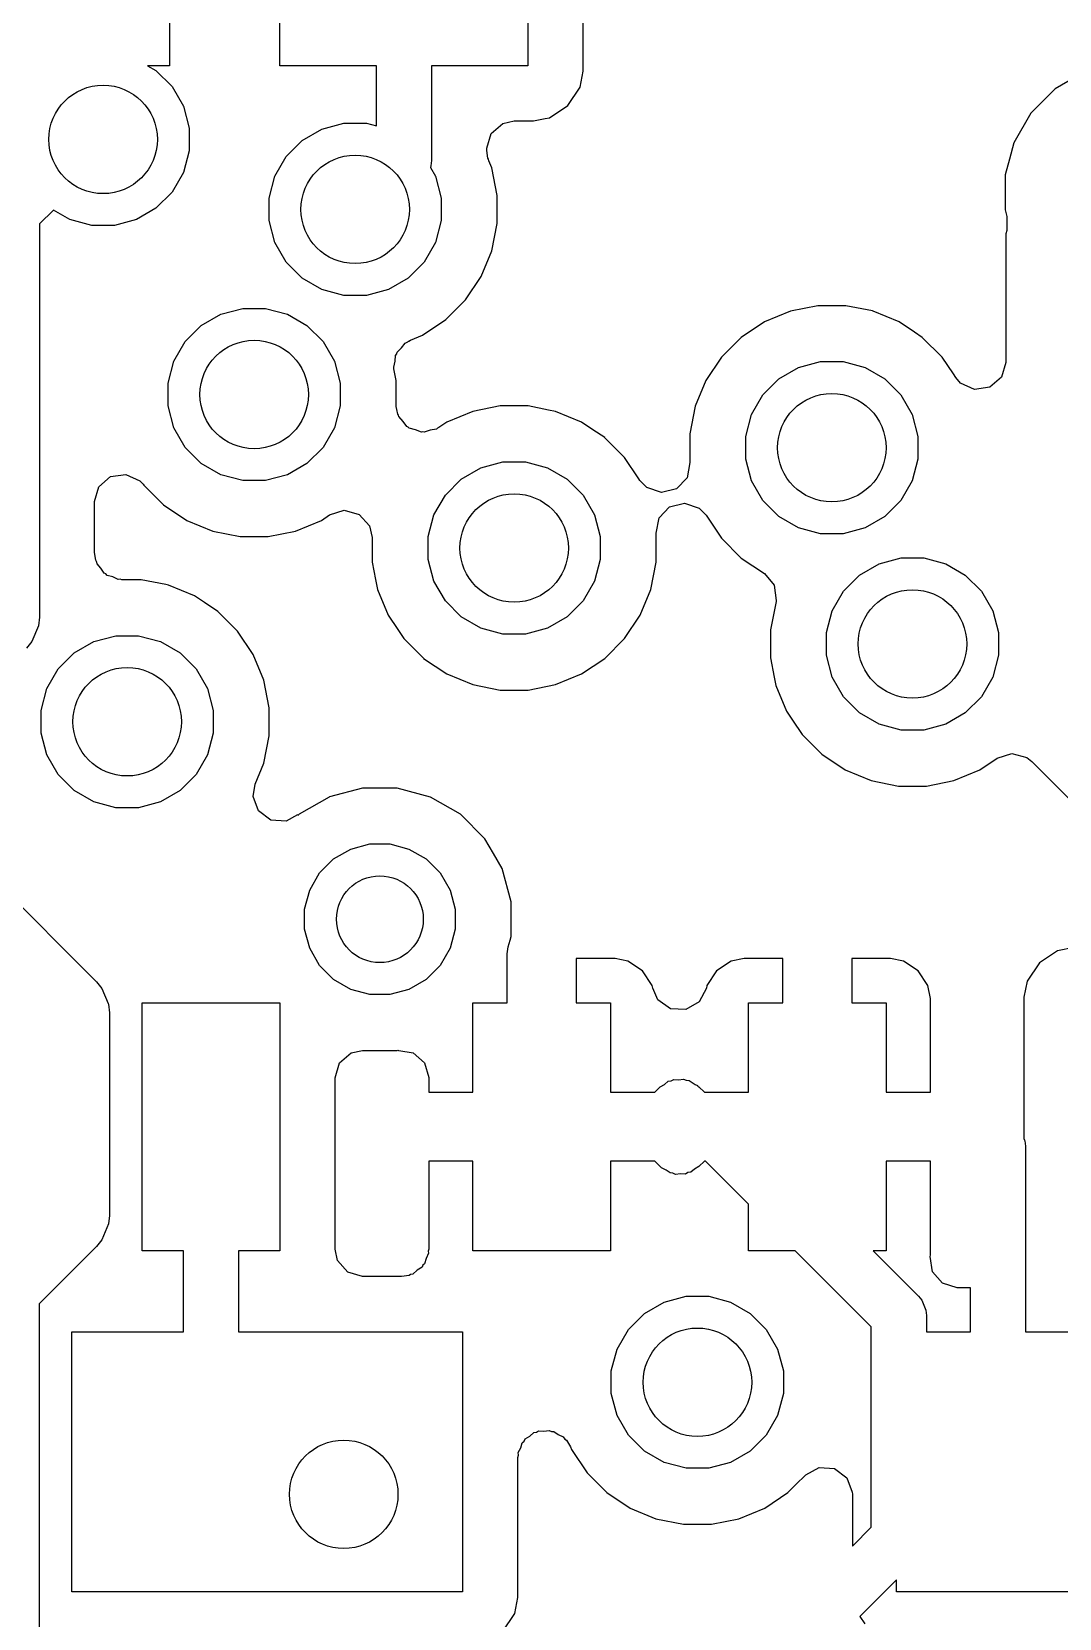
# Model space of a CAD drawing. Extents: x 3.09 to 4.62, y -6.46 to -3.15.
# Drawn here: x 3.7775 to 3.9639, y -5.2392 to -4.9513 of the extents above; entities that cross this region are included whole.
import ezdxf

# ---------------------------------------------------------------- set-up
doc = ezdxf.new("R2010")
doc.units = 0
doc.header["$MEASUREMENT"] = 0
doc.layers.add('BLACK', color=7, linetype='CONTINUOUS')

msp = doc.modelspace()

# ---------------------------------------------------------------- linework, layer by layer
at = {"layer": 'BLACK', "linetype": 'CONTINUOUS'}
for p, q in [((3.8025, -4.9325), (3.8025, -4.9575)), ((3.8225, -4.9575), (3.8225, -4.9325)), ((3.8675, -4.9325), (3.8675, -4.9575)), ((3.87752, -4.95849), (3.87752, -4.93151)), ((3.8025, -4.9575), (3.7985, -4.9575)), ((3.7985, -4.9575), (3.80002, -4.95838)), ((3.80002, -4.95838), (3.80293, -4.96128)), ((3.84, -4.9575), (3.8225, -4.9575)), ((3.84, -4.96843), (3.84, -4.9575)), ((3.8675, -4.9575), (3.85, -4.9575)), ((3.85, -4.9575), (3.85, -4.97471)), ((3.87694, -4.96141), (3.87752, -4.95849)), ((3.96848, -4.95862), (3.96311, -4.96172)), ((3.80293, -4.96128), (3.80498, -4.96484)), ((3.87472, -4.96472), (3.87694, -4.96141)), ((3.96311, -4.96172), (3.95873, -4.9661)), ((3.96311, -4.96172), (3.96311, -4.96172)), ((3.80498, -4.96484), (3.80605, -4.96881)), ((3.87141, -4.96694), (3.87472, -4.96472)), ((3.83013, -4.96901), (3.8341, -4.96794)), ((3.8341, -4.96794), (3.83821, -4.96794)), ((3.83821, -4.96794), (3.84, -4.96843)), ((3.86081, -4.9698), (3.86292, -4.96797)), ((3.86292, -4.96797), (3.86498, -4.96752)), ((3.86498, -4.96752), (3.86849, -4.96752)), ((3.86849, -4.96752), (3.87061, -4.9671)), ((3.86849, -4.96752), (3.86849, -4.96752)), ((3.86849, -4.96752), (3.86849, -4.96752)), ((3.86849, -4.96752), (3.86849, -4.96752)), ((3.87061, -4.9671), (3.87141, -4.96694)), ((3.95873, -4.9661), (3.95564, -4.97146)), ((3.95873, -4.9661), (3.95873, -4.9661)), ((3.80605, -4.96881), (3.80605, -4.97293)), ((3.82366, -4.97397), (3.82656, -4.97106)), ((3.82656, -4.97106), (3.83013, -4.96901)), ((3.86002, -4.97248), (3.86081, -4.9698)), ((3.80605, -4.97293), (3.80498, -4.9769)), ((3.8216, -4.97753), (3.82366, -4.97397)), ((3.86002, -4.97286), (3.86002, -4.97248)), ((3.86022, -4.97426), (3.86002, -4.97286)), ((3.95564, -4.97146), (3.95484, -4.97443)), ((3.95564, -4.97146), (3.95564, -4.97146)), ((3.8499, -4.97569), (3.84979, -4.97596)), ((3.84979, -4.97596), (3.8507, -4.97753)), ((3.85, -4.97471), (3.8499, -4.97569)), ((3.8499, -4.97569), (3.8499, -4.97569)), ((3.86033, -4.97443), (3.86022, -4.97426)), ((3.8604, -4.97476), (3.86033, -4.97443)), ((3.86093, -4.97604), (3.8604, -4.97476)), ((3.86192, -4.98102), (3.86093, -4.97604)), ((3.95484, -4.97443), (3.95407, -4.97732)), ((3.80498, -4.9769), (3.80293, -4.98046)), ((3.82054, -4.9815), (3.8216, -4.97753)), ((3.8507, -4.97753), (3.85177, -4.9815)), ((3.95407, -4.97732), (3.95404, -4.97744)), ((3.95404, -4.97744), (3.95404, -4.98364)), ((3.80293, -4.98046), (3.80002, -4.98336)), ((3.82054, -4.98561), (3.82054, -4.9815)), ((3.85177, -4.9815), (3.85177, -4.98561)), ((3.86192, -4.9861), (3.86192, -4.98102)), ((3.7814, -4.98368), (3.77887, -4.98621)), ((3.78441, -4.98542), (3.7814, -4.98368)), ((3.78838, -4.98648), (3.78441, -4.98542)), ((3.79646, -4.98542), (3.79249, -4.98648)), ((3.80002, -4.98336), (3.79646, -4.98542)), ((3.95404, -4.98364), (3.95436, -4.98485)), ((3.95436, -4.98485), (3.95436, -4.98741)), ((3.77887, -4.98621), (3.77887, -5.05754)), ((3.79249, -4.98648), (3.78838, -4.98648)), ((3.8216, -4.98958), (3.82054, -4.98561)), ((3.85177, -4.98561), (3.8507, -4.98958)), ((3.86093, -4.99107), (3.86192, -4.9861)), ((3.9542, -4.98801), (3.95419, -4.98804)), ((3.95419, -4.98804), (3.95419, -4.98804)), ((3.95419, -4.98804), (3.95419, -5.01132)), ((3.95436, -4.98741), (3.9542, -4.98801)), ((3.82366, -4.99314), (3.8216, -4.98958)), ((3.8507, -4.98958), (3.84865, -4.99314)), ((3.85899, -4.99576), (3.86093, -4.99107)), ((3.82656, -4.99605), (3.82366, -4.99314)), ((3.84865, -4.99314), (3.84574, -4.99605)), ((3.83013, -4.99811), (3.82656, -4.99605)), ((3.84574, -4.99605), (3.84218, -4.99811)), ((3.85617, -4.99998), (3.85899, -4.99576)), ((3.8341, -4.99917), (3.83013, -4.99811)), ((3.83821, -4.99917), (3.8341, -4.99917)), ((3.84218, -4.99811), (3.83821, -4.99917)), ((3.80824, -5.00466), (3.8118, -5.0026)), ((3.8118, -5.0026), (3.81577, -5.00154)), ((3.81577, -5.00154), (3.81988, -5.00154)), ((3.81988, -5.00154), (3.82385, -5.0026)), ((3.82385, -5.0026), (3.82741, -5.00466)), ((3.85258, -5.00357), (3.85617, -4.99998)), ((3.9151, -5.00203), (3.91041, -5.00397)), ((3.92008, -5.00104), (3.9151, -5.00203)), ((3.9151, -5.00203), (3.9151, -5.00203)), ((3.92516, -5.00104), (3.92008, -5.00104)), ((3.92008, -5.00104), (3.92008, -5.00104)), ((3.92998, -5.002), (3.92516, -5.00104)), ((3.92516, -5.00104), (3.92516, -5.00104)), ((3.93013, -5.00203), (3.92998, -5.002)), ((3.93482, -5.00397), (3.93013, -5.00203)), ((3.80533, -5.00756), (3.80824, -5.00466)), ((3.82741, -5.00466), (3.83032, -5.00756)), ((3.84836, -5.00639), (3.85258, -5.00357)), ((3.91041, -5.00397), (3.90619, -5.00679)), ((3.93764, -5.00585), (3.93482, -5.00397)), ((3.80328, -5.01112), (3.80533, -5.00756)), ((3.83032, -5.00756), (3.83238, -5.01112)), ((3.84454, -5.00869), (3.84521, -5.00784)), ((3.84521, -5.00784), (3.84568, -5.00758)), ((3.84568, -5.00758), (3.84577, -5.00749)), ((3.84577, -5.00749), (3.84588, -5.00747)), ((3.84588, -5.00747), (3.84621, -5.00728)), ((3.84621, -5.00728), (3.84836, -5.00639)), ((3.90619, -5.00679), (3.9026, -5.01038)), ((3.90619, -5.00679), (3.90619, -5.00679)), ((3.93904, -5.00679), (3.93764, -5.00585)), ((3.94263, -5.01038), (3.93904, -5.00679)), ((3.93904, -5.00679), (3.93904, -5.00679)), ((3.80221, -5.01509), (3.80328, -5.01112)), ((3.83238, -5.01112), (3.83344, -5.01509)), ((3.84316, -5.01218), (3.84339, -5.01112)), ((3.84339, -5.01112), (3.84349, -5.01005)), ((3.84349, -5.01005), (3.8437, -5.00978)), ((3.8437, -5.00978), (3.84377, -5.00945)), ((3.84377, -5.00945), (3.84454, -5.00869)), ((3.9026, -5.01038), (3.89978, -5.0146)), ((3.9026, -5.01038), (3.9026, -5.01038)), ((3.91659, -5.01225), (3.92056, -5.01119)), ((3.92056, -5.01119), (3.92467, -5.01119)), ((3.92467, -5.01119), (3.92865, -5.01225)), ((3.94468, -5.01343), (3.94263, -5.01038)), ((3.94263, -5.01038), (3.94263, -5.01038)), ((3.95419, -5.01132), (3.95341, -5.01401)), ((3.84318, -5.01251), (3.84316, -5.01218)), ((3.8436, -5.01461), (3.84318, -5.01251)), ((3.91303, -5.01431), (3.91659, -5.01225)), ((3.92865, -5.01225), (3.93221, -5.01431)), ((3.94511, -5.01408), (3.94468, -5.01343)), ((3.94598, -5.01507), (3.94511, -5.01408)), ((3.95341, -5.01401), (3.95129, -5.01584)), ((3.80221, -5.0192), (3.80221, -5.01509)), ((3.83344, -5.01509), (3.83344, -5.0192)), ((3.8436, -5.01919), (3.8436, -5.01461)), ((3.89978, -5.0146), (3.89784, -5.01929)), ((3.91012, -5.01722), (3.91303, -5.01431)), ((3.93221, -5.01431), (3.93511, -5.01722)), ((3.94853, -5.01623), (3.94598, -5.01507)), ((3.95129, -5.01584), (3.94853, -5.01623)), ((3.80328, -5.02318), (3.80221, -5.0192)), ((3.83344, -5.0192), (3.83238, -5.02318)), ((3.84361, -5.01934), (3.8436, -5.01919)), ((3.84374, -5.01987), (3.84361, -5.01934)), ((3.84389, -5.02072), (3.84374, -5.01987)), ((3.86246, -5.01923), (3.85748, -5.02022)), ((3.86754, -5.01923), (3.86246, -5.01923)), ((3.86246, -5.01923), (3.86246, -5.01923)), ((3.87122, -5.01997), (3.86754, -5.01923)), ((3.86754, -5.01923), (3.86754, -5.01923)), ((3.87252, -5.02022), (3.87122, -5.01997)), ((3.89784, -5.01929), (3.89685, -5.02426)), ((3.89784, -5.01929), (3.89784, -5.01929)), ((3.90807, -5.02078), (3.91012, -5.01722)), ((3.93511, -5.01722), (3.93717, -5.02078)), ((3.844, -5.02087), (3.84389, -5.02072)), ((3.84408, -5.02117), (3.844, -5.02087)), ((3.84486, -5.02204), (3.84408, -5.02117)), ((3.84555, -5.02298), (3.84486, -5.02204)), ((3.85279, -5.02216), (3.85131, -5.02316)), ((3.85748, -5.02022), (3.85279, -5.02216)), ((3.85748, -5.02022), (3.85748, -5.02022)), ((3.87721, -5.02216), (3.87252, -5.02022)), ((3.87929, -5.02356), (3.87721, -5.02216)), ((3.90701, -5.02475), (3.90807, -5.02078)), ((3.93717, -5.02078), (3.93823, -5.02475)), ((3.80533, -5.02674), (3.80328, -5.02318)), ((3.83238, -5.02318), (3.83032, -5.02674)), ((3.84578, -5.02306), (3.84555, -5.02298)), ((3.84595, -5.02325), (3.84578, -5.02306)), ((3.84707, -5.02356), (3.84595, -5.02325)), ((3.84816, -5.02398), (3.84707, -5.02356)), ((3.8484, -5.02392), (3.84816, -5.02398)), ((3.84864, -5.02399), (3.8484, -5.02392)), ((3.84976, -5.02364), (3.84864, -5.02399)), ((3.85089, -5.02341), (3.84976, -5.02364)), ((3.85107, -5.02323), (3.85089, -5.02341)), ((3.85131, -5.02316), (3.85107, -5.02323)), ((3.88143, -5.02498), (3.87929, -5.02356)), ((3.88143, -5.02499), (3.88143, -5.02498)), ((3.88501, -5.02857), (3.88143, -5.02499)), ((3.89685, -5.02426), (3.89685, -5.02934)), ((3.90701, -5.02886), (3.90701, -5.02475)), ((3.93823, -5.02475), (3.93823, -5.02886)), ((3.80824, -5.02964), (3.80533, -5.02674)), ((3.83032, -5.02674), (3.82741, -5.02964)), ((3.88502, -5.02857), (3.88501, -5.02857)), ((3.8876, -5.03244), (3.88502, -5.02857)), ((3.8118, -5.0317), (3.80824, -5.02964)), ((3.82741, -5.02964), (3.82385, -5.0317)), ((3.85541, -5.03251), (3.85897, -5.03045)), ((3.85897, -5.03045), (3.86294, -5.02939)), ((3.86294, -5.02939), (3.86706, -5.02939)), ((3.86706, -5.02939), (3.87103, -5.03045)), ((3.87103, -5.03045), (3.87459, -5.03251)), ((3.89687, -5.02951), (3.89635, -5.03226)), ((3.89685, -5.02934), (3.89687, -5.02951)), ((3.90807, -5.03283), (3.90701, -5.02886)), ((3.93823, -5.02886), (3.93717, -5.03283)), ((3.78889, -5.03656), (3.78967, -5.03388)), ((3.78967, -5.03388), (3.79179, -5.03205)), ((3.79179, -5.03205), (3.79455, -5.03165)), ((3.79455, -5.03165), (3.79709, -5.03281)), ((3.79709, -5.03281), (3.79768, -5.03341)), ((3.79768, -5.03341), (3.79781, -5.03358)), ((3.79781, -5.03358), (3.8014, -5.03716)), ((3.81577, -5.03276), (3.8118, -5.0317)), ((3.81988, -5.03276), (3.81577, -5.03276)), ((3.82385, -5.0317), (3.81988, -5.03276)), ((3.85251, -5.03541), (3.85541, -5.03251)), ((3.87459, -5.03251), (3.87749, -5.03541)), ((3.88781, -5.03275), (3.8876, -5.03244)), ((3.88906, -5.03404), (3.88781, -5.03275)), ((3.89171, -5.03495), (3.88906, -5.03404)), ((3.89442, -5.03428), (3.89171, -5.03495)), ((3.89635, -5.03226), (3.89442, -5.03428)), ((3.91012, -5.03639), (3.90807, -5.03283)), ((3.93717, -5.03283), (3.93511, -5.03639)), ((3.78889, -5.04579), (3.78889, -5.03656)), ((3.8014, -5.03716), (3.8014, -5.03716)), ((3.8014, -5.03716), (3.80562, -5.03998)), ((3.85045, -5.03897), (3.85251, -5.03541)), ((3.87749, -5.03541), (3.87955, -5.03897)), ((3.89319, -5.03752), (3.89591, -5.03685)), ((3.89591, -5.03685), (3.89855, -5.03776)), ((3.91303, -5.0393), (3.91012, -5.03639)), ((3.93511, -5.03639), (3.93221, -5.0393)), ((3.80562, -5.03998), (3.81031, -5.04193)), ((3.82534, -5.04193), (3.83003, -5.03998)), ((3.83003, -5.03998), (3.83152, -5.03899)), ((3.83152, -5.03899), (3.83418, -5.03816)), ((3.83418, -5.03816), (3.83688, -5.0389)), ((3.83688, -5.0389), (3.83875, -5.04098)), ((3.84939, -5.04294), (3.85045, -5.03897)), ((3.87955, -5.03897), (3.88061, -5.04294)), ((3.89075, -5.04229), (3.89127, -5.03955)), ((3.89127, -5.03955), (3.89319, -5.03752)), ((3.89855, -5.03776), (3.89981, -5.03905)), ((3.89981, -5.03905), (3.9026, -5.04323)), ((3.91659, -5.04135), (3.91303, -5.0393)), ((3.93221, -5.0393), (3.92865, -5.04135)), ((3.81031, -5.04193), (3.81529, -5.04292)), ((3.81529, -5.04292), (3.81529, -5.04292)), ((3.81529, -5.04292), (3.82037, -5.04292)), ((3.82037, -5.04292), (3.82534, -5.04193)), ((3.82037, -5.04292), (3.82037, -5.04292)), ((3.83875, -5.04098), (3.83923, -5.04312)), ((3.84939, -5.04706), (3.84939, -5.04294)), ((3.88061, -5.04294), (3.88061, -5.04706)), ((3.89077, -5.04246), (3.89075, -5.04229)), ((3.89077, -5.04754), (3.89077, -5.04246)), ((3.89077, -5.04246), (3.89077, -5.04246)), ((3.92056, -5.04242), (3.91659, -5.04135)), ((3.92467, -5.04242), (3.92056, -5.04242)), ((3.92865, -5.04135), (3.92467, -5.04242)), ((3.78909, -5.04719), (3.78889, -5.04579)), ((3.83923, -5.04312), (3.83923, -5.04754)), ((3.9026, -5.04323), (3.9026, -5.04323)), ((3.9026, -5.04323), (3.90619, -5.04682)), ((3.78924, -5.04743), (3.78909, -5.04719)), ((3.78933, -5.04785), (3.78924, -5.04743)), ((3.79003, -5.04865), (3.78933, -5.04785)), ((3.7906, -5.04954), (3.79003, -5.04865)), ((3.83923, -5.04754), (3.83986, -5.0507)), ((3.85045, -5.05103), (3.84939, -5.04706)), ((3.88061, -5.04706), (3.87955, -5.05103)), ((3.88978, -5.05252), (3.89077, -5.04754)), ((3.90619, -5.04682), (3.90619, -5.04682)), ((3.90619, -5.04682), (3.9104, -5.04963)), ((3.92767, -5.04992), (3.93123, -5.04786)), ((3.93123, -5.04786), (3.9352, -5.0468)), ((3.9352, -5.0468), (3.93931, -5.0468)), ((3.93931, -5.0468), (3.94328, -5.04786)), ((3.94328, -5.04786), (3.94684, -5.04992)), ((3.79093, -5.04969), (3.7906, -5.04954)), ((3.79116, -5.04997), (3.79093, -5.04969)), ((3.79218, -5.05026), (3.79116, -5.04997)), ((3.79314, -5.0507), (3.79218, -5.05026)), ((3.7935, -5.05065), (3.79314, -5.0507)), ((3.79385, -5.05075), (3.7935, -5.05065)), ((3.79733, -5.05075), (3.79385, -5.05075)), ((3.80179, -5.05164), (3.79733, -5.05075)), ((3.79733, -5.05075), (3.79733, -5.05075)), ((3.80231, -5.05174), (3.80179, -5.05164)), ((3.83986, -5.0507), (3.84022, -5.05252)), ((3.85251, -5.05459), (3.85045, -5.05103)), ((3.87955, -5.05103), (3.87749, -5.05459)), ((3.9104, -5.04963), (3.91219, -5.05177)), ((3.92476, -5.05282), (3.92767, -5.04992)), ((3.94684, -5.04992), (3.94975, -5.05282)), ((3.807, -5.05369), (3.80231, -5.05174)), ((3.8088, -5.05489), (3.807, -5.05369)), ((3.84022, -5.05252), (3.84216, -5.05721)), ((3.85541, -5.05749), (3.85251, -5.05459)), ((3.87749, -5.05459), (3.87459, -5.05749)), ((3.88784, -5.05721), (3.88978, -5.05252)), ((3.91219, -5.05177), (3.91254, -5.05455)), ((3.91254, -5.05455), (3.91251, -5.05472)), ((3.9227, -5.05638), (3.92476, -5.05282)), ((3.94975, -5.05282), (3.9518, -5.05638)), ((3.81122, -5.05651), (3.8088, -5.05489)), ((3.81481, -5.06009), (3.81122, -5.05651)), ((3.81122, -5.05651), (3.81122, -5.05651)), ((3.84216, -5.05721), (3.84389, -5.05979)), ((3.88502, -5.06143), (3.88784, -5.05721)), ((3.91251, -5.05472), (3.91148, -5.05987)), ((3.92164, -5.06035), (3.9227, -5.05638)), ((3.9518, -5.05638), (3.95287, -5.06035)), ((3.77871, -5.0591), (3.77752, -5.06199)), ((3.77887, -5.05754), (3.77871, -5.0591)), ((3.81763, -5.06431), (3.81481, -5.06009)), ((3.81481, -5.06009), (3.81481, -5.06009)), ((3.84389, -5.05979), (3.84498, -5.06143)), ((3.85897, -5.05955), (3.85541, -5.05749)), ((3.86294, -5.06061), (3.85897, -5.05955)), ((3.87103, -5.05955), (3.86706, -5.06061)), ((3.87459, -5.05749), (3.87103, -5.05955)), ((3.91148, -5.05987), (3.91148, -5.06495)), ((3.77752, -5.06199), (3.77652, -5.0632)), ((3.7852, -5.06403), (3.78876, -5.06197)), ((3.78876, -5.06197), (3.79274, -5.06091)), ((3.79274, -5.06091), (3.79685, -5.06091)), ((3.79685, -5.06091), (3.80082, -5.06197)), ((3.80082, -5.06197), (3.80438, -5.06403)), ((3.84498, -5.06143), (3.84499, -5.06143)), ((3.84499, -5.06143), (3.84857, -5.06501)), ((3.86706, -5.06061), (3.86294, -5.06061)), ((3.88143, -5.06502), (3.88502, -5.06143)), ((3.92164, -5.06446), (3.92164, -5.06035)), ((3.95287, -5.06035), (3.95287, -5.06446)), ((3.7823, -5.06693), (3.7852, -5.06403)), ((3.80438, -5.06403), (3.80728, -5.06693)), ((3.81957, -5.069), (3.81763, -5.06431)), ((3.84857, -5.06501), (3.84857, -5.06502)), ((3.84857, -5.06502), (3.85279, -5.06784)), ((3.87721, -5.06784), (3.88143, -5.06502)), ((3.91148, -5.06495), (3.91218, -5.06846)), ((3.9227, -5.06844), (3.92164, -5.06446)), ((3.95287, -5.06446), (3.9518, -5.06844)), ((3.78024, -5.07049), (3.7823, -5.06693)), ((3.80728, -5.06693), (3.80934, -5.07049)), ((3.85279, -5.06784), (3.85748, -5.06978)), ((3.87252, -5.06978), (3.87721, -5.06784)), ((3.91218, -5.06846), (3.91247, -5.06993)), ((3.92476, -5.072), (3.9227, -5.06844)), ((3.9518, -5.06844), (3.94975, -5.072)), ((3.77918, -5.07446), (3.78024, -5.07049)), ((3.80934, -5.07049), (3.8104, -5.07446)), ((3.82056, -5.07398), (3.81957, -5.069)), ((3.85748, -5.06978), (3.86246, -5.07077)), ((3.86246, -5.07077), (3.86246, -5.07077)), ((3.86246, -5.07077), (3.86754, -5.07077)), ((3.86754, -5.07077), (3.87252, -5.06978)), ((3.86754, -5.07077), (3.86754, -5.07077)), ((3.91247, -5.06993), (3.91442, -5.07462)), ((3.77918, -5.07858), (3.77918, -5.07446)), ((3.8104, -5.07446), (3.8104, -5.07858)), ((3.82056, -5.07906), (3.82056, -5.07398)), ((3.91442, -5.07462), (3.91551, -5.07625)), ((3.92767, -5.0749), (3.92476, -5.072)), ((3.94975, -5.072), (3.94684, -5.0749)), ((3.91551, -5.07625), (3.91724, -5.07884)), ((3.93123, -5.07696), (3.92767, -5.0749)), ((3.9352, -5.07802), (3.93123, -5.07696)), ((3.94328, -5.07696), (3.93931, -5.07802)), ((3.94684, -5.0749), (3.94328, -5.07696)), ((3.78024, -5.08255), (3.77918, -5.07858)), ((3.8104, -5.07858), (3.80934, -5.08255)), ((3.81957, -5.08404), (3.82056, -5.07906)), ((3.91724, -5.07884), (3.91724, -5.07884)), ((3.91724, -5.07884), (3.92083, -5.08242)), ((3.93931, -5.07802), (3.9352, -5.07802)), ((3.7823, -5.08611), (3.78024, -5.08255)), ((3.80934, -5.08255), (3.80728, -5.08611)), ((3.92083, -5.08242), (3.92083, -5.08242)), ((3.92083, -5.08242), (3.92505, -5.08524)), ((3.94946, -5.08524), (3.95262, -5.08313)), ((3.95262, -5.08313), (3.95529, -5.08229)), ((3.95529, -5.08229), (3.95799, -5.08303)), ((3.95799, -5.08303), (3.95889, -5.08375)), ((3.7852, -5.08901), (3.7823, -5.08611)), ((3.80728, -5.08611), (3.80438, -5.08901)), ((3.818, -5.08783), (3.81957, -5.08404)), ((3.92505, -5.08524), (3.92974, -5.08719)), ((3.94477, -5.08719), (3.94946, -5.08524)), ((3.95889, -5.08375), (3.97271, -5.09757)), ((3.78876, -5.09107), (3.7852, -5.08901)), ((3.80438, -5.08901), (3.80082, -5.09107)), ((3.81763, -5.09008), (3.818, -5.08783)), ((3.83749, -5.08855), (3.83149, -5.09016)), ((3.84376, -5.08855), (3.83749, -5.08855)), ((3.84981, -5.09018), (3.84376, -5.08855)), ((3.92974, -5.08719), (3.93471, -5.08818)), ((3.93471, -5.08818), (3.93471, -5.08818)), ((3.93471, -5.08818), (3.93979, -5.08818)), ((3.93979, -5.08818), (3.94477, -5.08719)), ((3.93979, -5.08818), (3.93979, -5.08818)), ((3.79274, -5.09213), (3.78876, -5.09107)), ((3.80082, -5.09107), (3.79685, -5.09213)), ((3.81861, -5.0927), (3.81763, -5.09008)), ((3.83144, -5.09018), (3.82601, -5.09331)), ((3.83149, -5.09016), (3.83144, -5.09018)), ((3.83144, -5.09018), (3.83144, -5.09018)), ((3.85524, -5.09331), (3.84981, -5.09018)), ((3.84981, -5.09018), (3.84981, -5.09018)), ((3.84981, -5.09018), (3.84981, -5.09018)), ((3.79685, -5.09213), (3.79274, -5.09213)), ((3.82085, -5.09437), (3.81861, -5.0927)), ((3.82363, -5.09457), (3.82085, -5.09437)), ((3.82571, -5.09344), (3.82363, -5.09457)), ((3.82576, -5.09351), (3.82571, -5.09344)), ((3.82601, -5.09331), (3.82576, -5.09351)), ((3.85967, -5.09774), (3.85524, -5.09331)), ((3.85524, -5.09331), (3.85524, -5.09331)), ((3.76323, -5.0977), (3.78921, -5.12368)), ((3.86123, -5.10043), (3.85967, -5.09774)), ((3.85967, -5.09774), (3.85967, -5.09774)), ((3.83224, -5.10142), (3.83535, -5.09962)), ((3.83535, -5.09962), (3.83883, -5.09869)), ((3.83883, -5.09869), (3.84242, -5.09869)), ((3.84242, -5.09869), (3.8459, -5.09962)), ((3.8459, -5.09962), (3.84901, -5.10142)), ((3.8628, -5.10317), (3.86123, -5.10043)), ((3.82969, -5.10396), (3.83224, -5.10142)), ((3.84901, -5.10142), (3.85156, -5.10396)), ((3.86443, -5.10922), (3.8628, -5.10317)), ((3.8279, -5.10708), (3.82969, -5.10396)), ((3.85156, -5.10396), (3.85336, -5.10708)), ((3.82696, -5.11055), (3.8279, -5.10708)), ((3.85336, -5.10708), (3.85429, -5.11055)), ((3.86443, -5.11549), (3.86443, -5.10922)), ((3.82696, -5.11415), (3.82696, -5.11055)), ((3.85429, -5.11055), (3.85429, -5.11415)), ((3.8279, -5.11763), (3.82696, -5.11415)), ((3.85429, -5.11415), (3.85336, -5.11763)), ((3.82969, -5.12074), (3.8279, -5.11763)), ((3.85336, -5.11763), (3.85156, -5.12074)), ((3.86375, -5.11866), (3.86392, -5.11738)), ((3.86392, -5.11738), (3.86424, -5.11616)), ((3.86424, -5.11616), (3.86443, -5.11549)), ((3.96651, -5.11748), (3.96359, -5.11806)), ((3.83224, -5.12328), (3.82969, -5.12074)), ((3.85156, -5.12074), (3.84901, -5.12328)), ((3.86375, -5.1275), (3.86375, -5.11866)), ((3.88329, -5.1195), (3.87625, -5.1195)), ((3.87625, -5.1195), (3.87625, -5.1275)), ((3.88562, -5.11996), (3.88329, -5.1195)), ((3.88827, -5.12173), (3.88562, -5.11996)), ((3.90438, -5.11996), (3.90173, -5.12173)), ((3.90671, -5.1195), (3.90438, -5.11996)), ((3.91375, -5.1195), (3.90671, -5.1195)), ((3.91375, -5.1275), (3.91375, -5.1195)), ((3.93329, -5.1195), (3.92625, -5.1195)), ((3.92625, -5.1195), (3.92625, -5.1275)), ((3.93562, -5.11996), (3.93329, -5.1195)), ((3.93827, -5.12173), (3.93562, -5.11996)), ((3.96028, -5.12028), (3.95806, -5.12359)), ((3.96359, -5.11806), (3.96028, -5.12028)), ((3.83535, -5.12508), (3.83224, -5.12328)), ((3.84901, -5.12328), (3.8459, -5.12508)), ((3.89004, -5.12438), (3.88827, -5.12173)), ((3.90173, -5.12173), (3.89996, -5.12438)), ((3.94004, -5.12438), (3.93827, -5.12173)), ((3.95806, -5.12359), (3.95748, -5.12651)), ((3.78921, -5.12368), (3.79021, -5.12489)), ((3.79021, -5.12489), (3.79134, -5.12763)), ((3.83883, -5.12601), (3.83535, -5.12508)), ((3.84242, -5.12601), (3.83883, -5.12601)), ((3.8459, -5.12508), (3.84242, -5.12601)), ((3.89013, -5.12488), (3.89004, -5.12438)), ((3.89108, -5.12695), (3.89013, -5.12488)), ((3.89987, -5.12488), (3.89857, -5.12735)), ((3.89996, -5.12438), (3.89987, -5.12488)), ((3.9405, -5.12671), (3.94004, -5.12438)), ((3.95748, -5.12651), (3.95748, -5.15213)), ((3.79134, -5.12763), (3.7914, -5.12778)), ((3.7914, -5.12778), (3.79156, -5.12934)), ((3.79156, -5.12934), (3.79156, -5.16608)), ((3.7975, -5.1725), (3.7975, -5.1275)), ((3.7975, -5.1275), (3.8225, -5.1275)), ((3.8225, -5.1275), (3.8225, -5.1725)), ((3.8575, -5.14375), (3.8575, -5.1275)), ((3.8575, -5.1275), (3.86375, -5.1275)), ((3.87625, -5.1275), (3.8825, -5.1275)), ((3.8825, -5.1275), (3.8825, -5.14375)), ((3.89335, -5.12859), (3.89108, -5.12695)), ((3.89614, -5.12874), (3.89335, -5.12859)), ((3.89857, -5.12735), (3.89614, -5.12874)), ((3.9075, -5.14375), (3.9075, -5.1275)), ((3.9075, -5.1275), (3.91375, -5.1275)), ((3.92625, -5.1275), (3.9325, -5.1275)), ((3.9325, -5.1275), (3.9325, -5.14375)), ((3.9405, -5.14375), (3.9405, -5.12671)), ((3.9405, -5.12671), (3.9405, -5.12671)), ((3.83331, -5.13843), (3.83542, -5.1366)), ((3.83542, -5.1366), (3.83748, -5.13615)), ((3.83748, -5.13615), (3.84376, -5.13615)), ((3.84376, -5.13615), (3.84389, -5.13613)), ((3.84376, -5.13615), (3.84376, -5.13615)), ((3.84376, -5.13615), (3.84376, -5.13615)), ((3.84389, -5.13613), (3.844, -5.13615)), ((3.844, -5.13615), (3.84408, -5.13615)), ((3.84408, -5.13615), (3.84408, -5.13616)), ((3.84408, -5.13616), (3.84665, -5.13657)), ((3.84665, -5.13657), (3.84874, -5.13842)), ((3.83252, -5.14111), (3.83331, -5.13843)), ((3.84874, -5.13842), (3.8495, -5.14105)), ((3.83252, -5.15669), (3.83252, -5.14111)), ((3.8495, -5.14105), (3.8495, -5.14375)), ((3.8495, -5.14375), (3.8575, -5.14375)), ((3.8825, -5.14375), (3.8905, -5.14375)), ((3.8905, -5.14375), (3.89149, -5.14276)), ((3.89149, -5.14276), (3.89227, -5.14233)), ((3.89227, -5.14233), (3.89294, -5.14175)), ((3.89294, -5.14175), (3.89347, -5.14168)), ((3.89347, -5.14168), (3.89395, -5.14142)), ((3.89395, -5.14142), (3.89483, -5.14148)), ((3.89483, -5.14148), (3.89571, -5.14136)), ((3.89571, -5.14136), (3.8962, -5.14158)), ((3.8962, -5.14158), (3.89673, -5.14162)), ((3.89673, -5.14162), (3.89785, -5.14233)), ((3.89785, -5.14233), (3.89825, -5.14252)), ((3.89825, -5.14252), (3.89833, -5.14264)), ((3.89833, -5.14264), (3.89851, -5.14276)), ((3.89851, -5.14276), (3.8995, -5.14375)), ((3.8995, -5.14375), (3.9075, -5.14375)), ((3.9325, -5.14375), (3.9405, -5.14375)), ((3.95748, -5.15213), (3.9576, -5.15241)), ((3.9576, -5.15241), (3.95766, -5.15257)), ((3.95766, -5.15257), (3.95776, -5.15354)), ((3.95776, -5.15354), (3.95776, -5.1872)), ((3.83252, -5.17222), (3.83252, -5.15669)), ((3.8575, -5.15625), (3.8495, -5.15625)), ((3.8495, -5.15625), (3.8495, -5.17222)), ((3.8575, -5.1725), (3.8575, -5.15625)), ((3.8905, -5.15625), (3.8825, -5.15625)), ((3.8825, -5.15625), (3.8825, -5.1725)), ((3.89149, -5.15724), (3.8905, -5.15625)), ((3.89175, -5.15748), (3.89149, -5.15724)), ((3.89256, -5.15785), (3.89175, -5.15748)), ((3.89327, -5.15838), (3.89256, -5.15785)), ((3.89773, -5.15767), (3.89706, -5.15825)), ((3.89851, -5.15724), (3.89773, -5.15767)), ((3.8995, -5.15625), (3.89851, -5.15724)), ((3.8997, -5.15625), (3.8995, -5.15625)), ((3.9075, -5.16405), (3.8997, -5.15625)), ((3.9405, -5.15625), (3.9325, -5.15625)), ((3.9325, -5.15625), (3.9325, -5.1725)), ((3.9405, -5.17329), (3.9405, -5.15625)), ((3.8938, -5.15842), (3.89327, -5.15838)), ((3.89429, -5.15864), (3.8938, -5.15842)), ((3.89517, -5.15852), (3.89429, -5.15864)), ((3.89605, -5.15858), (3.89517, -5.15852)), ((3.89653, -5.15832), (3.89605, -5.15858)), ((3.89706, -5.15825), (3.89653, -5.15832)), ((3.79156, -5.16608), (3.7914, -5.16764)), ((3.9075, -5.1725), (3.9075, -5.16405)), ((3.7914, -5.16764), (3.79021, -5.17052)), ((3.7914, -5.16764), (3.7914, -5.16764)), ((3.78921, -5.17173), (3.77881, -5.18214)), ((3.79021, -5.17052), (3.78921, -5.17173)), ((3.805, -5.1725), (3.7975, -5.1725)), ((3.805, -5.1872), (3.805, -5.1725)), ((3.8225, -5.1725), (3.815, -5.1725)), ((3.815, -5.1725), (3.815, -5.1872)), ((3.83297, -5.17428), (3.83252, -5.17222)), ((3.8495, -5.17222), (3.8494, -5.17257)), ((3.8494, -5.17257), (3.84945, -5.17293)), ((3.8825, -5.1725), (3.8575, -5.1725)), ((3.91595, -5.1725), (3.9075, -5.1725)), ((3.92978, -5.18633), (3.91595, -5.1725)), ((3.9325, -5.1725), (3.9301, -5.1725)), ((3.9301, -5.1725), (3.93832, -5.18072)), ((3.8348, -5.17639), (3.83297, -5.17428)), ((3.84829, -5.17547), (3.8474, -5.17604)), ((3.84844, -5.17514), (3.84829, -5.17547)), ((3.84871, -5.1749), (3.84844, -5.17514)), ((3.84901, -5.17389), (3.84871, -5.1749)), ((3.84945, -5.17293), (3.84901, -5.17389)), ((3.94046, -5.17353), (3.9405, -5.17329)), ((3.94086, -5.1763), (3.94046, -5.17353)), ((3.9405, -5.17329), (3.9405, -5.17329)), ((3.83748, -5.17718), (3.8348, -5.17639)), ((3.84454, -5.17718), (3.83748, -5.17718)), ((3.84594, -5.17698), (3.84454, -5.17718)), ((3.84618, -5.17682), (3.84594, -5.17698)), ((3.8466, -5.17673), (3.84618, -5.17682)), ((3.8474, -5.17604), (3.8466, -5.17673)), ((3.94269, -5.17841), (3.94086, -5.1763)), ((3.89221, -5.18181), (3.89618, -5.18074)), ((3.89618, -5.18074), (3.90029, -5.18074)), ((3.90029, -5.18074), (3.90426, -5.18181)), ((3.93832, -5.18072), (3.93894, -5.18148)), ((3.94537, -5.1792), (3.94269, -5.17841)), ((3.94776, -5.1792), (3.94537, -5.1792)), ((3.94776, -5.1872), (3.94776, -5.1792)), ((3.77881, -5.18214), (3.77881, -5.25919)), ((3.88574, -5.18677), (3.88865, -5.18386)), ((3.88865, -5.18386), (3.89221, -5.18181)), ((3.90426, -5.18181), (3.90782, -5.18386)), ((3.90782, -5.18386), (3.91073, -5.18677)), ((3.93894, -5.18148), (3.93894, -5.18148)), ((3.93894, -5.18148), (3.93969, -5.18328)), ((3.93969, -5.18328), (3.93978, -5.18426)), ((3.88369, -5.19033), (3.88574, -5.18677)), ((3.91073, -5.18677), (3.91279, -5.19033)), ((3.92978, -5.22264), (3.92978, -5.18633)), ((3.93978, -5.18426), (3.93978, -5.1872)), ((3.78475, -5.2344), (3.78475, -5.1872)), ((3.78475, -5.1872), (3.805, -5.1872)), ((3.815, -5.1872), (3.85565, -5.1872)), ((3.85565, -5.1872), (3.85565, -5.2344)), ((3.93978, -5.1872), (3.94776, -5.1872)), ((3.95776, -5.1872), (4.00525, -5.1872)), ((3.88262, -5.1943), (3.88369, -5.19033)), ((3.91279, -5.19033), (3.91385, -5.1943)), ((3.88262, -5.19841), (3.88262, -5.1943)), ((3.91385, -5.1943), (3.91385, -5.19841)), ((3.88369, -5.20238), (3.88262, -5.19841)), ((3.91385, -5.19841), (3.91279, -5.20238)), ((3.88574, -5.20594), (3.88369, -5.20238)), ((3.91279, -5.20238), (3.91073, -5.20594)), ((3.86646, -5.20732), (3.8668, -5.20702)), ((3.8668, -5.20702), (3.867, -5.20662)), ((3.867, -5.20662), (3.86784, -5.20613)), ((3.86784, -5.20613), (3.86857, -5.20549)), ((3.86857, -5.20549), (3.86902, -5.20543)), ((3.86902, -5.20543), (3.8694, -5.2052)), ((3.8694, -5.2052), (3.87037, -5.20523)), ((3.87037, -5.20523), (3.87134, -5.20509)), ((3.87134, -5.20509), (3.87175, -5.20528)), ((3.87175, -5.20528), (3.8722, -5.20529)), ((3.8722, -5.20529), (3.87299, -5.20585)), ((3.87299, -5.20585), (3.87388, -5.20625)), ((3.87388, -5.20625), (3.87418, -5.20667)), ((3.87418, -5.20667), (3.87449, -5.20689)), ((3.87449, -5.20689), (3.87521, -5.2081)), ((3.88865, -5.20885), (3.88574, -5.20594)), ((3.91073, -5.20594), (3.90782, -5.20885)), ((3.86567, -5.21), (3.8658, -5.20957)), ((3.86567, -5.23539), (3.86567, -5.21)), ((3.86575, -5.20912), (3.86618, -5.20825)), ((3.8658, -5.20957), (3.86575, -5.20912)), ((3.86618, -5.20825), (3.86646, -5.20732)), ((3.87521, -5.2081), (3.8754, -5.20856)), ((3.8754, -5.20856), (3.8754, -5.20856)), ((3.8754, -5.20856), (3.87822, -5.21278)), ((3.89221, -5.2109), (3.88865, -5.20885)), ((3.90782, -5.20885), (3.90426, -5.2109)), ((3.87822, -5.21278), (3.87822, -5.21278)), ((3.87822, -5.21278), (3.88181, -5.21637)), ((3.89618, -5.21197), (3.89221, -5.2109)), ((3.90029, -5.21197), (3.89618, -5.21197)), ((3.90426, -5.2109), (3.90029, -5.21197)), ((3.91788, -5.21315), (3.92033, -5.21181)), ((3.92033, -5.21181), (3.92312, -5.21201)), ((3.92312, -5.21201), (3.92536, -5.21369)), ((3.91466, -5.21637), (3.91605, -5.21499)), ((3.91605, -5.21499), (3.91788, -5.21315)), ((3.92536, -5.21369), (3.92634, -5.21631)), ((3.88181, -5.21637), (3.88181, -5.21637)), ((3.88181, -5.21637), (3.88603, -5.21919)), ((3.91044, -5.21919), (3.91466, -5.21637)), ((3.92634, -5.21631), (3.92635, -5.21666)), ((3.92635, -5.21666), (3.92635, -5.22607)), ((3.88603, -5.21919), (3.89072, -5.22113)), ((3.89072, -5.22113), (3.8957, -5.22212)), ((3.90078, -5.22212), (3.90575, -5.22113)), ((3.90575, -5.22113), (3.91044, -5.21919)), ((3.8957, -5.22212), (3.8957, -5.22212)), ((3.8957, -5.22212), (3.90078, -5.22212)), ((3.90078, -5.22212), (3.90078, -5.22212)), ((3.92635, -5.22607), (3.92978, -5.22264)), ((3.93435, -5.23222), (3.92771, -5.23886)), ((3.93435, -5.2344), (3.93435, -5.23222)), ((3.85565, -5.2344), (3.78475, -5.2344)), ((3.86509, -5.23831), (3.86567, -5.23539)), ((4.00525, -5.2344), (3.93435, -5.2344)), ((3.86287, -5.24162), (3.86509, -5.23831)), ((3.92771, -5.23886), (3.92858, -5.24017))]:
    msp.add_line(p, q, dxfattribs=at)
at = {"layer": 'BLACK'}
for centre, radius in [((3.79043, -4.97087), 0.00984), ((3.83615, -4.98356), 0.00984), ((3.81783, -5.01715), 0.00984), ((3.92262, -5.0268), 0.00984), ((3.865, -5.045), 0.00984), ((3.93725, -5.06241), 0.00984), ((3.79479, -5.07652), 0.00984), ((3.84063, -5.11235), 0.00787), ((3.89824, -5.19636), 0.00984), ((3.83408, -5.21669), 0.00984)]:
    msp.add_circle(centre, radius, dxfattribs=at)

doc.saveas('drawing.dxf')
